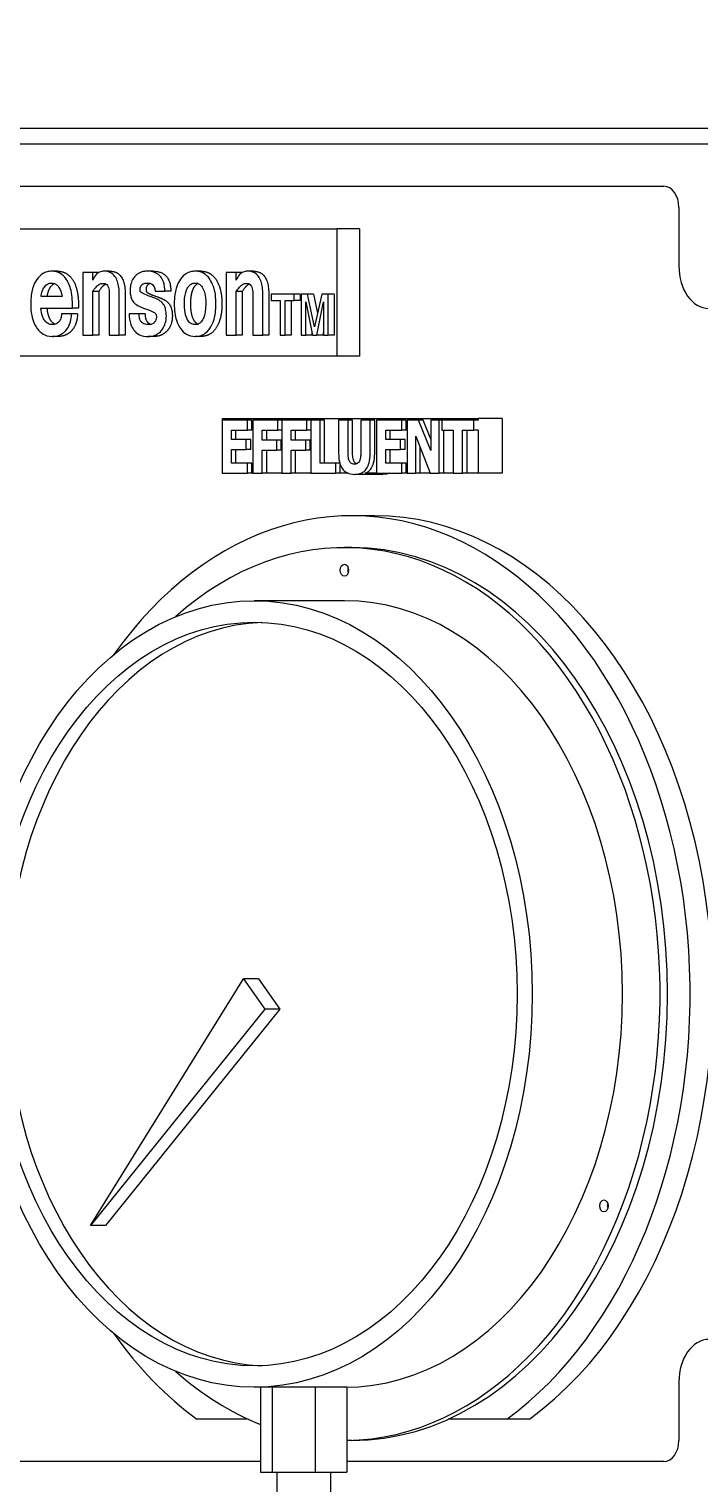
# Model space of a CAD drawing. Header units: inches. Extents: x 20 to 536, y 8 to 344.
# Drawn here: x 394.67 to 398.61, y 106.15 to 114.7 of the extents above; entities that cross this region are included whole.
import ezdxf

# ---------------------------------------------------------------- set-up
doc = ezdxf.new("R2010")
doc.units = ezdxf.units.IN
doc.header["$LTSCALE"] = 16
doc.header["$MEASUREMENT"] = 0
doc.layers.add('Dimension (ANSI)', color=7, linetype='Continuous', lineweight=25)
doc.layers.add('Visible (ANSI)', color=7, linetype='Continuous', lineweight=50)
doc.styles.add('Standard D-E', font='arial.ttf')
doc.dimstyles.new('in [mm] D-E NeptuneBenson', dxfattribs={"dimscale": 16, "dimtxt": 0.15, "dimasz": 0.098425, "dimexe": 0.125, "dimexo": 0.063, "dimgap": 0.031496, "dimtad": 0, "dimtih": 1, "dimtoh": 1, "dimdec": 4, "dimrnd": 1e-08, "dimzin": 3, "dimdsep": 46, "dimlunit": 5, "dimtxsty": 'Standard D-E', "dimcen": 0.09, "dimdle": 0.393701, "dimclrd": 256, "dimclre": 256, "dimclrt": 256, "dimadec": 1, "dimazin": 1, "dimtfac": 1, "dimtofl": 0, "dimtmove": 0, "dimatfit": 3, "dimfxl": 1, "dimfrac": 1, "dimtolj": 1, "dimtzin": 4, "dimlwd": -1, "dimlwe": -1, "dimarcsym": 0})

# ---------------------------------------------------------------- blocks, each defined once
blk = doc.blocks.new('*D25')
at = {"layer": 'Defpoints', "color": 0, "transparency": 16777216}
for p in [(336.9047, 144.0098), (416.1129, 144.0098), (390.911, 45.6782)]:
    blk.add_point(p, dxfattribs=at)
at = {"layer": 'Dimension (ANSI)', "transparency": 16777216}
for p, q in [((415.1049, 144.0098), (334.9047, 144.0098)), ((336.9047, 142.435), (336.9047, 111.916)), ((336.9047, 47.253), (336.9047, 94.5497)), ((389.903, 45.6782), (334.9047, 45.6782))]:
    blk.add_line(p, q, dxfattribs=at)
for points in [[(336.6423, 142.435), (337.1672, 142.435), (336.9047, 144.0098)], [(336.6423, 47.253), (337.1672, 47.253), (336.9047, 45.6782)]]:
    blk.add_solid(points, dxfattribs=at)
at = {"layer": 'Dimension (ANSI)', "transparency": 16777216, "char_height": 2.4, "attachment_point": 5, "style": 'Standard D-E'}
for s, insert in [('\\A1; \\fArial|b0|i0;98{\\H1x;\\S5#16;} in', (336.9047, 106.1867)), ('\\A1;[2491.0 mm]{\\P\\fArial|b0|i0;SHIPPING HEIGHT\\P\\fArial|b0|i0;REF.}', (336.9047, 97.5035))]:
    blk.add_mtext(s, dxfattribs=dict(at, insert=insert))

msp = doc.modelspace()

# ---------------------------------------------------------------- linework, layer by layer
at = {"layer": 'Visible (ANSI)', "linetype": 'Continuous', "lineweight": 18}
for p, q in [((399.07826, 114.11565), (390.02729, 114.11565)), ((389.451, 114.02565), (398.99694, 114.02565)), ((390.04762, 113.77562), (398.40032, 113.77562)), ((398.48871, 113.65062), (398.48871, 113.3069)), ((391.97007, 113.52562), (396.47788, 113.52562)), ((396.47788, 113.52562), (396.47788, 112.77562)), ((396.61046, 113.52562), (396.47788, 113.52562)), ((396.61046, 113.52562), (396.61046, 112.77562)), ((394.83541, 113.27612), (394.80006, 113.27612)), ((395.04181, 113.26803), (394.98348, 113.26803)), ((394.98348, 113.26803), (394.98348, 112.90062)), ((395.04181, 113.224), (395.04181, 113.26803)), ((395.07641, 113.26803), (395.04181, 113.26803)), ((395.14301, 113.27612), (395.10765, 113.27612)), ((395.39621, 113.27612), (395.36086, 113.27612)), ((395.67948, 113.27612), (395.64412, 113.27612)), ((395.88587, 113.26803), (395.82754, 113.26803)), ((395.82754, 113.26803), (395.82754, 112.90062)), ((395.92047, 113.26803), (395.88587, 113.26803)), ((395.88587, 113.224), (395.88587, 113.26803)), ((395.98707, 113.27612), (395.95172, 113.27612)), ((394.86197, 113.12835), (394.73815, 113.12835)), ((395.04181, 112.90062), (395.04181, 113.15619)), ((395.07717, 113.15619), (395.04181, 113.15619)), ((395.07717, 113.15619), (395.07717, 112.90062)), ((395.1395, 113.13493), (395.1395, 112.90062)), ((395.19819, 112.90062), (395.19819, 113.13746)), ((395.23355, 113.13746), (395.23355, 112.90062)), ((395.40881, 113.15872), (395.46642, 113.15872)), ((395.50178, 113.15872), (395.46642, 113.15872)), ((395.92123, 113.15619), (395.88587, 113.15619)), ((395.88587, 112.90062), (395.88587, 113.15619)), ((395.92123, 113.15619), (395.92123, 112.90062)), ((395.98356, 113.13493), (395.98356, 112.90062)), ((396.04225, 112.90062), (396.04225, 113.13746)), ((396.07761, 113.13746), (396.07761, 112.90062)), ((396.22695, 113.14062), (396.09074, 113.14062)), ((396.09074, 113.14062), (396.09074, 113.1037)), ((396.2623, 113.14062), (396.22695, 113.14062)), ((396.22695, 113.1037), (396.22695, 113.14062)), ((396.2623, 113.14062), (396.2623, 113.1037)), ((396.30545, 113.14062), (396.26698, 113.14062)), ((396.26698, 113.14062), (396.26698, 112.90062)), ((396.34081, 113.14062), (396.30545, 113.14062)), ((396.34685, 112.94872), (396.30545, 113.14062)), ((396.34081, 113.14062), (396.36467, 113.02999)), ((396.38893, 113.14062), (396.34685, 112.94872)), ((396.42723, 113.14062), (396.38893, 113.14062)), ((396.46259, 113.14062), (396.42723, 113.14062)), ((396.42723, 112.90062), (396.42723, 113.14062)), ((396.46259, 113.14062), (396.46259, 112.90062)), ((394.73743, 113.05902), (394.9228, 113.05902)), ((394.91815, 113.02511), (394.85839, 113.02511)), ((394.9535, 113.02511), (394.91815, 113.02511)), ((394.9228, 113.05902), (394.9228, 113.08382)), ((394.95816, 113.05902), (394.9228, 113.05902)), ((394.95816, 113.08382), (394.95816, 113.05902)), ((395.31434, 113.02511), (395.25601, 113.02511)), ((395.34969, 113.02511), (395.31434, 113.02511)), ((396.09074, 113.1037), (396.14433, 113.1037)), ((396.14433, 113.1037), (396.14433, 112.90062)), ((396.17301, 113.1037), (396.22695, 113.1037)), ((396.17301, 112.90062), (396.17301, 113.1037)), ((396.20837, 113.1037), (396.20837, 112.90062)), ((396.2623, 113.1037), (396.22695, 113.1037)), ((396.29446, 113.09641), (396.33465, 112.90062)), ((396.29446, 112.90062), (396.29446, 113.09641)), ((396.35921, 112.90062), (396.39958, 113.09641)), ((396.39958, 113.09641), (396.39958, 112.90062)), ((394.83971, 112.89252), (394.80435, 112.89252)), ((394.98348, 112.90062), (395.04181, 112.90062)), ((395.07717, 112.90062), (395.04181, 112.90062)), ((395.1395, 112.90062), (395.19819, 112.90062)), ((395.23355, 112.90062), (395.19819, 112.90062)), ((395.40409, 112.89252), (395.36873, 112.89252)), ((395.67948, 112.89252), (395.64412, 112.89252)), ((395.82754, 112.90062), (395.88587, 112.90062)), ((395.92123, 112.90062), (395.88587, 112.90062)), ((395.98356, 112.90062), (396.04225, 112.90062)), ((396.07761, 112.90062), (396.04225, 112.90062)), ((396.14433, 112.90062), (396.17301, 112.90062)), ((396.20837, 112.90062), (396.17301, 112.90062)), ((396.26698, 112.90062), (396.29446, 112.90062)), ((396.32981, 112.90062), (396.29446, 112.90062)), ((396.32981, 112.92419), (396.32981, 112.90062)), ((396.33465, 112.90062), (396.35921, 112.90062)), ((396.39457, 112.90062), (396.35921, 112.90062)), ((396.39958, 112.92492), (396.39457, 112.90062)), ((396.39958, 112.90062), (396.42723, 112.90062)), ((396.46259, 112.90062), (396.42723, 112.90062)), ((396.47788, 112.77562), (392.7216, 112.77562)), ((396.61046, 112.77562), (396.47788, 112.77562)), ((395.95212, 112.40112), (395.80254, 112.40112)), ((395.80254, 112.40112), (395.80254, 112.08812)), ((395.8061, 112.41062), (397.3087, 112.41062)), ((395.8061, 112.40112), (395.8061, 112.41062)), ((395.85778, 112.28647), (395.85778, 112.34151)), ((395.85778, 112.34151), (395.95212, 112.34151)), ((395.8843, 112.28647), (395.8843, 112.34151)), ((395.97864, 112.40112), (395.95212, 112.40112)), ((395.95212, 112.34151), (395.95212, 112.40112)), ((395.97864, 112.34151), (395.95212, 112.34151)), ((395.97864, 112.34151), (395.97864, 112.40112)), ((396.1314, 112.40112), (395.98325, 112.40112)), ((395.98325, 112.40112), (395.98325, 112.08812)), ((396.03849, 112.28241), (396.03849, 112.34151)), ((396.03849, 112.34151), (396.1314, 112.34151)), ((396.06501, 112.28241), (396.06501, 112.34151)), ((396.15355, 112.40112), (396.1314, 112.40112)), ((396.1314, 112.34151), (396.1314, 112.40112)), ((396.15355, 112.34151), (396.1314, 112.34151)), ((396.3017, 112.40112), (396.15355, 112.40112)), ((396.15355, 112.40112), (396.15355, 112.08812)), ((396.2088, 112.34151), (396.3017, 112.34151)), ((396.2088, 112.28241), (396.2088, 112.34151)), ((396.23531, 112.28241), (396.23531, 112.34151)), ((396.32386, 112.40112), (396.3017, 112.40112)), ((396.3017, 112.34151), (396.3017, 112.40112)), ((396.32386, 112.34151), (396.3017, 112.34151)), ((396.37946, 112.40112), (396.32386, 112.40112)), ((396.32386, 112.40112), (396.32386, 112.08812)), ((396.40598, 112.40112), (396.37946, 112.40112)), ((396.37946, 112.14773), (396.37946, 112.40112)), ((396.40598, 112.14773), (396.40598, 112.40112)), ((396.54385, 112.40112), (396.48825, 112.40112)), ((396.48825, 112.40112), (396.48825, 112.20125)), ((396.57036, 112.40112), (396.54385, 112.40112)), ((396.54385, 112.20581), (396.54385, 112.40112)), ((396.57036, 112.20581), (396.57036, 112.40112)), ((396.6737, 112.40112), (396.6181, 112.40112)), ((396.6181, 112.40112), (396.6181, 112.20581)), ((396.6737, 112.2015), (396.6737, 112.40112)), ((396.70022, 112.40112), (396.6737, 112.40112)), ((396.70022, 112.2015), (396.70022, 112.40112)), ((396.85943, 112.40112), (396.70985, 112.40112)), ((396.70985, 112.40112), (396.70985, 112.08812)), ((396.76509, 112.28647), (396.76509, 112.34151)), ((396.76509, 112.34151), (396.85943, 112.34151)), ((396.79161, 112.28647), (396.79161, 112.34151)), ((396.88595, 112.40112), (396.85943, 112.40112)), ((396.85943, 112.34151), (396.85943, 112.40112)), ((396.88595, 112.34151), (396.85943, 112.34151)), ((396.88595, 112.34151), (396.88595, 112.40112)), ((396.95871, 112.40112), (396.89056, 112.40112)), ((396.89056, 112.40112), (396.89056, 112.08812)), ((396.98523, 112.40112), (396.95871, 112.40112)), ((397.02938, 112.22179), (396.95871, 112.40112)), ((397.02938, 112.28908), (396.98523, 112.40112)), ((397.08013, 112.40112), (397.02938, 112.40112)), ((397.02938, 112.40112), (397.02938, 112.22179)), ((397.09566, 112.40112), (397.08013, 112.40112)), ((397.08013, 112.08812), (397.08013, 112.40112)), ((397.28219, 112.40112), (397.09566, 112.40112)), ((397.09566, 112.40112), (397.09566, 112.34151)), ((397.09566, 112.34151), (397.16112, 112.34151)), ((397.10665, 112.08812), (397.10665, 112.34151)), ((397.16112, 112.34151), (397.16112, 112.08812)), ((397.21672, 112.08812), (397.21672, 112.34151)), ((397.21672, 112.34151), (397.28219, 112.34151)), ((397.24324, 112.08812), (397.24324, 112.34151)), ((397.3087, 112.40112), (397.28219, 112.40112)), ((397.28219, 112.34151), (397.28219, 112.40112)), ((397.3087, 112.34151), (397.28219, 112.34151)), ((397.3087, 112.41062), (397.3087, 112.40112)), ((397.45012, 112.41062), (397.3087, 112.41062)), ((397.3087, 112.34151), (397.3087, 112.08812)), ((397.45012, 112.41062), (397.45012, 112.40112)), ((397.45012, 112.40112), (397.45012, 112.08812)), ((395.94477, 112.28647), (395.85778, 112.28647)), ((395.97129, 112.28647), (395.94477, 112.28647)), ((395.94477, 112.22686), (395.94477, 112.28647)), ((395.97129, 112.22686), (395.97129, 112.28647)), ((396.12404, 112.28241), (396.03849, 112.28241)), ((396.12404, 112.22281), (396.12404, 112.28241)), ((396.15056, 112.28241), (396.12404, 112.28241)), ((396.15056, 112.22281), (396.15056, 112.28241)), ((396.29435, 112.28241), (396.2088, 112.28241)), ((396.29435, 112.22281), (396.29435, 112.28241)), ((396.32087, 112.28241), (396.29435, 112.28241)), ((396.32087, 112.22281), (396.32087, 112.28241)), ((396.85208, 112.28647), (396.76509, 112.28647)), ((396.87859, 112.28647), (396.85208, 112.28647)), ((396.85208, 112.22686), (396.85208, 112.28647)), ((396.87859, 112.22686), (396.87859, 112.28647)), ((396.94131, 112.08812), (396.94131, 112.30625)), ((396.94131, 112.30625), (397.02669, 112.08812)), ((395.85778, 112.14773), (395.85778, 112.22686)), ((395.85778, 112.22686), (395.94477, 112.22686)), ((395.8843, 112.14773), (395.8843, 112.22686)), ((395.97129, 112.22686), (395.94477, 112.22686)), ((396.03849, 112.08812), (396.03849, 112.22281)), ((396.03849, 112.22281), (396.12404, 112.22281)), ((396.06501, 112.08812), (396.06501, 112.22281)), ((396.15056, 112.22281), (396.12404, 112.22281)), ((396.2088, 112.08812), (396.2088, 112.22281)), ((396.2088, 112.22281), (396.29435, 112.22281)), ((396.23531, 112.08812), (396.23531, 112.22281)), ((396.32087, 112.22281), (396.29435, 112.22281)), ((396.76509, 112.22686), (396.85208, 112.22686)), ((396.76509, 112.14773), (396.76509, 112.22686)), ((396.79161, 112.14773), (396.79161, 112.22686)), ((396.87859, 112.22686), (396.85208, 112.22686)), ((396.96783, 112.08812), (396.96783, 112.2385)), ((395.80254, 112.08812), (395.95212, 112.08812)), ((395.95212, 112.14773), (395.85778, 112.14773)), ((395.95212, 112.08812), (395.95212, 112.14773)), ((395.97864, 112.14773), (395.95212, 112.14773)), ((395.97864, 112.08812), (395.95212, 112.08812)), ((395.97864, 112.08812), (395.97864, 112.14773)), ((395.98325, 112.08812), (395.97864, 112.08812)), ((395.98325, 112.08812), (396.03849, 112.08812)), ((396.06501, 112.08812), (396.03849, 112.08812)), ((396.15355, 112.08812), (396.06501, 112.08812)), ((396.15355, 112.08812), (396.2088, 112.08812)), ((396.23531, 112.08812), (396.2088, 112.08812)), ((396.32386, 112.08812), (396.23531, 112.08812)), ((396.32386, 112.08812), (396.47147, 112.08812)), ((396.47147, 112.14773), (396.37946, 112.14773)), ((396.49475, 112.14773), (396.47147, 112.14773)), ((396.47147, 112.08812), (396.47147, 112.14773)), ((396.49799, 112.08812), (396.47147, 112.08812)), ((396.49799, 112.08812), (396.49799, 112.13784)), ((396.54387, 112.08812), (396.49799, 112.08812)), ((396.70985, 112.08812), (396.64502, 112.08812)), ((396.70985, 112.08812), (396.85943, 112.08812)), ((396.85943, 112.14773), (396.76509, 112.14773)), ((396.88595, 112.14773), (396.85943, 112.14773)), ((396.85943, 112.08812), (396.85943, 112.14773)), ((396.88595, 112.08812), (396.85943, 112.08812)), ((396.88595, 112.08812), (396.88595, 112.14773)), ((396.89056, 112.08812), (396.88595, 112.08812)), ((396.89056, 112.08812), (396.94131, 112.08812)), ((396.96783, 112.08812), (396.94131, 112.08812)), ((397.02669, 112.08812), (396.96783, 112.08812)), ((397.02669, 112.08812), (397.08013, 112.08812)), ((397.10665, 112.08812), (397.08013, 112.08812)), ((397.16112, 112.08812), (397.10665, 112.08812)), ((397.16112, 112.08812), (397.21672, 112.08812)), ((397.24324, 112.08812), (397.21672, 112.08812)), ((397.3087, 112.08812), (397.24324, 112.08812)), ((397.31754, 112.08812), (397.3087, 112.08812)), ((397.45012, 112.08812), (397.31754, 112.08812)), ((396.74891, 112.08152), (396.58097, 112.08152)), ((396.69882, 111.83812), (396.56624, 111.83812)), ((396.56624, 111.65062), (396.52205, 111.65062)), ((396.52205, 111.33812), (395.99172, 111.33812)), ((395.02917, 107.66437), (395.92922, 109.11401)), ((396.0176, 109.11401), (395.92922, 109.11401)), ((395.92922, 109.11401), (396.05422, 108.93723)), ((396.0176, 109.11401), (396.1426, 108.93723)), ((396.05422, 108.93723), (395.02917, 107.66437)), ((396.1426, 108.93723), (395.11756, 107.66437)), ((396.1426, 108.93723), (396.05422, 108.93723)), ((395.11756, 107.66437), (395.02917, 107.66437)), ((396.09718, 106.71312), (395.99172, 106.71312)), ((396.02931, 106.71312), (396.02931, 106.21312)), ((396.09718, 106.71312), (396.09718, 106.21312)), ((396.35048, 106.71312), (396.09718, 106.71312)), ((396.35048, 106.71312), (396.35048, 106.21312)), ((396.5359, 106.71312), (396.35048, 106.71312)), ((396.5359, 106.71312), (396.5359, 106.21312)), ((398.48871, 106.7444), (398.48871, 106.40069)), ((395.95593, 106.52569), (395.65506, 106.52569)), ((397.47742, 106.52569), (397.13236, 106.52569)), ((397.61, 106.52569), (397.47742, 106.52569)), ((396.56624, 106.40062), (396.5359, 106.40062)), ((396.02931, 106.27569), (391.85137, 106.27569)), ((398.40032, 106.27569), (396.5359, 106.27569)), ((396.02931, 106.21312), (396.09718, 106.21312)), ((396.09718, 106.21312), (396.35048, 106.21312)), ((396.12562, 106.21312), (396.12562, 106.08812)), ((396.35048, 106.21312), (396.5359, 106.21312)), ((396.43959, 106.21312), (396.43959, 106.08812))]:
    msp.add_line(p, q, dxfattribs=at)
for centre, major_axis, start_param, end_param in [((398.40032, 113.65062), (0, 0.125), 4.712389, 6.2831853), ((398.66549, 113.3069), (0, -0.25), 4.712389, 6.2831853), ((396.56624, 109.02562), (0, 2.8125), 3.6175293, 7.0657892), ((396.52205, 109.02562), (0, 2.625), 3.1490573, 6.8473643), ((396.69882, 109.02562), (0, 2.8125), 3.6175293, 6.2831853), ((396.56624, 109.02562), (0, 2.625), 3.1415927, 6.2831853), ((396.56624, 111.51801), (0, -0.035), 4.2452429, 5.1795351), ((396.52205, 109.02562), (0, 2.3125), 3.1415927, 6.2831853), ((396.0801, 109.02562), (0, 2.18642), 0.0285895, 3.1130032), ((398.09251, 107.77942), (0, -0.035), 4.2452429, 5.1795351), ((396.56624, 109.02562), (0, 2.8125), 2.3589887, 2.665656), ((398.66549, 106.7444), (0, 0.25), 0, 1.5707963), ((396.52205, 109.02562), (0, -2.625), 5.7190063, 6.0145032), ((398.40032, 106.40069), (0, -0.125), 0, 1.5707963)]:
    msp.add_ellipse(centre, major_axis=major_axis, ratio=0.7071068, start_param=start_param, end_param=end_param, dxfattribs=at)
for centre, major_axis in [((396.52205, 111.51801), (0, -0.035)), ((395.99172, 109.02562), (0, 2.3125)), ((395.99172, 109.02562), (0, 2.18642)), ((398.04832, 107.77942), (0, -0.035))]:
    msp.add_ellipse(centre, major_axis=major_axis, ratio=0.7071068, dxfattribs=at)
for points, degree, knots in [([(394.80006, 113.27612), (394.79122, 113.27612), (394.78242, 113.27501), (394.76432, 113.26994), (394.75635, 113.26614), (394.73598, 113.25374), (394.72396, 113.24243), (394.70528, 113.21576), (394.69587, 113.19851), (394.68231, 113.15129), (394.67732, 113.12296), (394.67732, 113.08432)], 3, [-1.4919316, -1.4919316, -1.4919316, -1.4919316, -1.2903014, -1.2903014, -1.0712515, -1.0712515, -0.6411915, -0.6411915, -0.2943902, -0.2943902, 0, 0, 0, 0]), ([(394.73815, 113.12835), (394.73945, 113.13892), (394.74169, 113.14914), (394.74844, 113.16781), (394.75271, 113.17592), (394.76363, 113.1908), (394.76977, 113.1965), (394.78397, 113.20485), (394.79191, 113.20679), (394.80006, 113.20679)], 3, [-0.31166749, -0.31166749, -0.31166749, -0.31166749, -0.23705054, -0.23705054, -0.16576507, -0.16576507, -0.0878526, -0.0878526, 0, 0, 0, 0]), ([(394.81771, 113.20337), (394.80505, 113.19816), (394.7778, 113.16327), (394.77351, 113.12835)], 2, [0.396813, 0.396813, 0.396813, 1, 2, 2, 2]), ([(394.9228, 113.08382), (394.9228, 113.10129), (394.92178, 113.11882), (394.91655, 113.15637), (394.91247, 113.17126), (394.90232, 113.20301), (394.89382, 113.2187), (394.87571, 113.24434), (394.86407, 113.25509), (394.83949, 113.26938), (394.823, 113.27612), (394.80006, 113.27612)], 3, [-0.95374288, -0.95374288, -0.95374288, -0.95374288, -0.86423892, -0.86423892, -0.75775194, -0.75775194, -0.52950742, -0.52950742, -0.24718032, -0.24718032, 0, 0, 0, 0]), ([(394.80006, 113.20679), (394.80586, 113.20679), (394.81161, 113.20581), (394.82253, 113.20144), (394.82753, 113.19823), (394.84078, 113.18594), (394.84674, 113.17555), (394.85607, 113.15623), (394.85984, 113.14273), (394.86197, 113.12835)], 3, [-0.25145744, -0.25145744, -0.25145744, -0.25145744, -0.21404187, -0.21404187, -0.17828382, -0.17828382, -0.11189925, -0.11189925, 0, 0, 0, 0]), ([(395.10765, 113.27612), (395.09915, 113.27612), (395.09067, 113.27466), (395.07496, 113.26784), (395.06799, 113.26289), (395.05351, 113.24746), (395.04701, 113.23642), (395.04181, 113.224)], 3, [-0.28699786, -0.28699786, -0.28699786, -0.28699786, -0.19530538, -0.19530538, -0.10997007, -0.10997007, 0, 0, 0, 0]), ([(395.04181, 113.15619), (395.04774, 113.16588), (395.05434, 113.17522), (395.06753, 113.18965), (395.07412, 113.19536), (395.08764, 113.2028), (395.09431, 113.20477), (395.10121, 113.20477)], 3, [-0.25414778, -0.25414778, -0.25414778, -0.25414778, -0.15637481, -0.15637481, -0.07435436, -0.07435436, 0, 0, 0, 0]), ([(395.10121, 113.20477), (395.10559, 113.20477), (395.11009, 113.20426), (395.11802, 113.2017), (395.12158, 113.19984), (395.12783, 113.19428), (395.12989, 113.19123), (395.13379, 113.18388), (395.13545, 113.17811), (395.13878, 113.16137), (395.1395, 113.14804), (395.1395, 113.13493)], 3, [-0.24371502, -0.24371502, -0.24371502, -0.24371502, -0.20910445, -0.20910445, -0.17940168, -0.17940168, -0.15075746, -0.15075746, -0.09989135, -0.09989135, 0, 0, 0, 0]), ([(395.19819, 113.13746), (395.19819, 113.15178), (395.19747, 113.1664), (395.19398, 113.19253), (395.1915, 113.20444), (395.18397, 113.22694), (395.17894, 113.2372), (395.16558, 113.25512), (395.15756, 113.26192), (395.13575, 113.27369), (395.12149, 113.27612), (395.10765, 113.27612)], 3, [-0.54983804, -0.54983804, -0.54983804, -0.54983804, -0.44076065, -0.44076065, -0.34737427, -0.34737427, -0.25125884, -0.25125884, -0.14914917, -0.14914917, 0, 0, 0, 0]), ([(395.36086, 113.27612), (395.35079, 113.27612), (395.34072, 113.27479), (395.31965, 113.26811), (395.311, 113.26296), (395.29831, 113.25405), (395.28935, 113.24649), (395.2741, 113.2239), (395.26986, 113.213), (395.26371, 113.19211), (395.26209, 113.17915), (395.26209, 113.1658)], 3, [-0.38018483, -0.38018483, -0.38018483, -0.38018483, -0.3198985, -0.3198985, -0.251009, -0.251009, -0.1723725, -0.1723725, -0.1017229, -0.1017229, 0, 0, 0, 0]), ([(395.32042, 113.17086), (395.32042, 113.17302), (395.32057, 113.17517), (395.32121, 113.17931), (395.32168, 113.18126), (395.32352, 113.18663), (395.32523, 113.18963), (395.33045, 113.19619), (395.33445, 113.19917), (395.34642, 113.20549), (395.35556, 113.20679), (395.36408, 113.20679)], 3, [-0.1993324, -0.1993324, -0.1993324, -0.1993324, -0.18286786, -0.18286786, -0.16704919, -0.16704919, -0.13742315, -0.13742315, -0.09174875, -0.09174875, 0, 0, 0, 0]), ([(395.38127, 113.20433), (395.37342, 113.20193), (395.35578, 113.18756), (395.35578, 113.17086)], 2, [0.5056878, 0.5056878, 0.5056878, 1, 2, 2, 2]), ([(395.46642, 113.15872), (395.46624, 113.16874), (395.46549, 113.17881), (395.46255, 113.19743), (395.46052, 113.20601), (395.45373, 113.22545), (395.4484, 113.2353), (395.43358, 113.25356), (395.42407, 113.26058), (395.39725, 113.27357), (395.37846, 113.27612), (395.36086, 113.27612)], 3, [-0.54588742, -0.54588742, -0.54588742, -0.54588742, -0.46963717, -0.46963717, -0.40090481, -0.40090481, -0.30477701, -0.30477701, -0.18967669, -0.18967669, 0, 0, 0, 0]), ([(395.36408, 113.20679), (395.37264, 113.20679), (395.38106, 113.20534), (395.39198, 113.1992), (395.39545, 113.19636), (395.40134, 113.18888), (395.40361, 113.18452), (395.40746, 113.17304), (395.40849, 113.16589), (395.40881, 113.15872)], 3, [-0.22338557, -0.22338557, -0.22338557, -0.22338557, -0.14005983, -0.14005983, -0.09676592, -0.09676592, -0.05477189, -0.05477189, 0, 0, 0, 0]), ([(395.64412, 113.27612), (395.63472, 113.27612), (395.62535, 113.275), (395.60581, 113.26965), (395.59738, 113.26555), (395.57841, 113.25399), (395.56744, 113.24359), (395.54969, 113.21808), (395.54026, 113.20055), (395.52676, 113.1538), (395.52138, 113.12509), (395.52138, 113.08432)], 3, [-1.568013, -1.568013, -1.568013, -1.568013, -1.3597383, -1.3597383, -1.1270748, -1.1270748, -0.6933324, -0.6933324, -0.3106443, -0.3106443, 0, 0, 0, 0]), ([(395.5815, 113.08432), (395.5815, 113.09781), (395.58212, 113.11179), (395.58563, 113.13877), (395.58823, 113.14895), (395.59497, 113.17011), (395.5998, 113.17866), (395.61009, 113.19324), (395.61609, 113.1979), (395.6283, 113.20499), (395.63614, 113.20679), (395.64412, 113.20679)], 3, [-0.22807944, -0.22807944, -0.22807944, -0.22807944, -0.20529475, -0.20529475, -0.18174805, -0.18174805, -0.14222138, -0.14222138, -0.08603821, -0.08603821, 0, 0, 0, 0]), ([(395.66168, 113.20338), (395.65783, 113.20179), (395.64298, 113.19212), (395.62616, 113.16175), (395.61685, 113.11621), (395.61685, 113.08432)], 2, [0.6823775, 0.6823775, 0.6823775, 1, 2, 3, 4, 4, 4]), ([(395.76686, 113.08432), (395.76686, 113.10176), (395.76585, 113.11927), (395.76064, 113.15644), (395.75662, 113.17118), (395.74551, 113.20576), (395.73624, 113.22103), (395.71978, 113.24434), (395.70813, 113.25509), (395.68355, 113.26938), (395.66706, 113.27612), (395.64412, 113.27612)], 3, [-0.85465869, -0.85465869, -0.85465869, -0.85465869, -0.78871843, -0.78871843, -0.71138856, -0.71138856, -0.52950742, -0.52950742, -0.24718032, -0.24718032, 0, 0, 0, 0]), ([(395.64412, 113.20679), (395.64852, 113.20679), (395.6529, 113.20622), (395.6626, 113.20337), (395.66661, 113.2011), (395.67539, 113.19546), (395.68075, 113.18985), (395.69151, 113.17341), (395.69594, 113.16207), (395.7043, 113.13129), (395.70674, 113.11007), (395.70674, 113.08432)], 3, [-0.48525635, -0.48525635, -0.48525635, -0.48525635, -0.45378412, -0.45378412, -0.41435583, -0.41435583, -0.32082838, -0.32082838, -0.19619361, -0.19619361, 0, 0, 0, 0]), ([(395.95172, 113.27612), (395.94321, 113.27612), (395.93473, 113.27466), (395.91902, 113.26784), (395.91205, 113.26289), (395.89757, 113.24746), (395.89107, 113.23642), (395.88587, 113.224)], 3, [-0.28699786, -0.28699786, -0.28699786, -0.28699786, -0.19530538, -0.19530538, -0.10997007, -0.10997007, 0, 0, 0, 0]), ([(395.88587, 113.15619), (395.8918, 113.16588), (395.8984, 113.17522), (395.91159, 113.18965), (395.91818, 113.19536), (395.9317, 113.2028), (395.93838, 113.20477), (395.94528, 113.20477)], 3, [-0.25414778, -0.25414778, -0.25414778, -0.25414778, -0.15637481, -0.15637481, -0.07435436, -0.07435436, 0, 0, 0, 0]), ([(395.94528, 113.20477), (395.94965, 113.20477), (395.95415, 113.20426), (395.96208, 113.2017), (395.96565, 113.19984), (395.97189, 113.19428), (395.97395, 113.19123), (395.97785, 113.18388), (395.97951, 113.17811), (395.98284, 113.16137), (395.98356, 113.14804), (395.98356, 113.13493)], 3, [-0.24371502, -0.24371502, -0.24371502, -0.24371502, -0.20910445, -0.20910445, -0.17940168, -0.17940168, -0.15075746, -0.15075746, -0.09989135, -0.09989135, 0, 0, 0, 0]), ([(396.04225, 113.13746), (396.04225, 113.15178), (396.04153, 113.1664), (396.03805, 113.19253), (396.03556, 113.20444), (396.02803, 113.22694), (396.02301, 113.2372), (396.00965, 113.25512), (396.00162, 113.26192), (395.97981, 113.27369), (395.96556, 113.27612), (395.95172, 113.27612)], 3, [-0.54983804, -0.54983804, -0.54983804, -0.54983804, -0.44076065, -0.44076065, -0.34737427, -0.34737427, -0.25125884, -0.25125884, -0.14914917, -0.14914917, 0, 0, 0, 0]), ([(395.26209, 113.1658), (395.26209, 113.15598), (395.26267, 113.1459), (395.2654, 113.1292), (395.26728, 113.12122), (395.27554, 113.10151), (395.28149, 113.09453), (395.29106, 113.08444), (395.30159, 113.0732), (395.34654, 113.057)], 3, [-1.2875863, -1.2875863, -1.2875863, -1.2875863, -1.0076389, -1.0076389, -0.799535, -0.799535, -0.4999173, -0.4999173, 0, 0, 0, 0]), ([(395.38519, 113.12633), (395.36029, 113.13478), (395.34716, 113.14003), (395.33174, 113.14765), (395.32806, 113.15012), (395.32444, 113.15355), (395.32333, 113.15478), (395.3221, 113.15685), (395.32173, 113.15763), (395.3204, 113.16233), (395.32042, 113.1667), (395.32042, 113.17086)], 3, [-0.13142024, -0.13142024, -0.13142024, -0.13142024, -0.08573718, -0.08573718, -0.05237585, -0.05237585, -0.03859982, -0.03859982, -0.03172813, -0.03172813, 0, 0, 0, 0]), ([(395.47501, 113.01246), (395.47501, 113.02276), (395.47433, 113.03319), (395.47063, 113.05456), (395.46782, 113.06255), (395.46012, 113.08013), (395.45381, 113.08735), (395.44434, 113.09698), (395.43149, 113.11056), (395.38519, 113.12633)], 3, [-1.2657917, -1.2657917, -1.2657917, -1.2657917, -1.0996458, -1.0996458, -0.9109767, -0.9109767, -0.5131931, -0.5131931, 0, 0, 0, 0]), ([(394.67732, 113.08432), (394.67732, 113.06756), (394.67824, 113.05067), (394.68198, 113.02333), (394.68464, 113.00821), (394.69779, 112.96646), (394.70728, 112.95051), (394.7249, 112.92563), (394.73703, 112.91444), (394.76239, 112.89976), (394.77974, 112.89252), (394.80435, 112.89252)], 3, [-1.1520732, -1.1520732, -1.1520732, -1.1520732, -0.9328917, -0.9328917, -0.7880369, -0.7880369, -0.5752915, -0.5752915, -0.2652163, -0.2652163, 0, 0, 0, 0]), ([(394.80435, 112.96185), (394.79585, 112.96185), (394.78743, 112.96361), (394.77432, 112.97082), (394.76743, 112.97575), (394.75627, 112.99094), (394.75047, 113.00022), (394.74317, 113.02412), (394.73855, 113.0407), (394.73743, 113.05902)], 3, [-1.9615665, -1.9615665, -1.9615665, -1.9615665, -1.0582577, -1.0582577, -0.4670175, -0.4670175, -0.1401197, -0.1401197, 0, 0, 0, 0]), ([(394.77279, 113.05902), (394.77386, 113.04131), (394.78531, 113.00032), (394.80321, 112.97451), (394.81802, 112.96619), (394.82182, 112.96483)], 2, [0, 0, 0, 1, 2, 3, 3.3139205, 3.3139205, 3.3139205]), ([(394.80435, 112.89252), (394.81476, 112.89252), (394.82512, 112.89386), (394.84333, 112.89911), (394.85316, 112.90292), (394.87135, 112.91479), (394.88192, 112.92318), (394.89959, 112.94853), (394.90425, 112.95934), (394.91266, 112.98083), (394.9163, 113.00195), (394.91815, 113.02511)], 3, [-0.51058672, -0.51058672, -0.51058672, -0.51058672, -0.39585732, -0.39585732, -0.30581684, -0.30581684, -0.23379286, -0.23379286, -0.17764071, -0.17764071, 0, 0, 0, 0]), ([(394.85839, 113.02511), (394.85804, 113.01427), (394.857, 113.00485), (394.85466, 112.99698), (394.85291, 112.99121), (394.8437, 112.97824), (394.83808, 112.97313), (394.82539, 112.96566), (394.81594, 112.96185), (394.80435, 112.96185)], 3, [-1.3567512, -1.3567512, -1.3567512, -1.3567512, -0.3873837, -0.3873837, -0.2508201, -0.2508201, -0.1248926, -0.1248926, 0, 0, 0, 0]), ([(395.25601, 113.02511), (395.25692, 113.00389), (395.2599, 112.9825), (395.27088, 112.95026), (395.27681, 112.93872), (395.293, 112.91785), (395.3031, 112.90986), (395.33126, 112.89542), (395.35046, 112.89252), (395.36873, 112.89252)], 3, [-0.59438034, -0.59438034, -0.59438034, -0.59438034, -0.43251436, -0.43251436, -0.32221188, -0.32221188, -0.19691631, -0.19691631, 0, 0, 0, 0]), ([(395.36837, 112.96185), (395.36268, 112.96185), (395.35685, 112.96239), (395.34649, 112.96501), (395.34176, 112.96687), (395.33304, 112.97245), (395.32909, 112.9761), (395.32233, 112.98566), (395.31977, 112.99127), (395.31543, 113.00624), (395.31444, 113.01574), (395.31434, 113.02511)], 3, [-0.28766975, -0.28766975, -0.28766975, -0.28766975, -0.22628413, -0.22628413, -0.17429096, -0.17429096, -0.12317528, -0.12317528, -0.07139216, -0.07139216, 0, 0, 0, 0]), ([(395.34654, 113.057), (395.38499, 113.04239), (395.39212, 113.03925), (395.40159, 113.0347), (395.40627, 113.03191), (395.41127, 113.02708), (395.41269, 113.02544), (395.4144, 113.02244), (395.41518, 113.02077), (395.41648, 113.01441), (395.41668, 113.01046), (395.41668, 113.00689)], 3, [-0.25725817, -0.25725817, -0.25725817, -0.25725817, -0.18813961, -0.18813961, -0.0889801, -0.0889801, -0.05025383, -0.05025383, -0.02716615, -0.02716615, 0, 0, 0, 0]), ([(395.52138, 113.08432), (395.52138, 113.0669), (395.52234, 113.04934), (395.5272, 113.01382), (395.5308, 112.99955), (395.54198, 112.96417), (395.55091, 112.94875), (395.56817, 112.92433), (395.57985, 112.91355), (395.60924, 112.89648), (395.6265, 112.89252), (395.64412, 112.89252)], 3, [-0.55980761, -0.55980761, -0.55980761, -0.55980761, -0.50875224, -0.50875224, -0.45381362, -0.45381362, -0.34349131, -0.34349131, -0.18984497, -0.18984497, 0, 0, 0, 0]), ([(395.64412, 112.96185), (395.63954, 112.96185), (395.63495, 112.96242), (395.62508, 112.96531), (395.6211, 112.96759), (395.61191, 112.97376), (395.60627, 112.97994), (395.5971, 112.99433), (395.59215, 113.0042), (395.58421, 113.03602), (395.5815, 113.05616), (395.5815, 113.08432)], 3, [-0.87203894, -0.87203894, -0.87203894, -0.87203894, -0.78771678, -0.78771678, -0.6866217, -0.6866217, -0.43703151, -0.43703151, -0.21462671, -0.21462671, 0, 0, 0, 0]), ([(395.61685, 113.08432), (395.61685, 113.05244), (395.62616, 113.00588), (395.64298, 112.97653), (395.6577, 112.96679), (395.66168, 112.96517)], 2, [0, 0, 0, 1, 2, 3, 3.3274468, 3.3274468, 3.3274468]), ([(395.64412, 112.89252), (395.65334, 112.89252), (395.66253, 112.89363), (395.682, 112.89895), (395.69036, 112.90306), (395.70923, 112.91442), (395.72036, 112.92496), (395.73833, 112.95073), (395.74793, 112.96843), (395.76151, 113.01549), (395.76686, 113.04412), (395.76686, 113.08432)], 3, [-1.5276483, -1.5276483, -1.5276483, -1.5276483, -1.3381229, -1.3381229, -1.1202131, -1.1202131, -0.6861054, -0.6861054, -0.3063334, -0.3063334, 0, 0, 0, 0]), ([(395.70674, 113.08432), (395.70674, 113.07076), (395.70607, 113.05683), (395.70229, 113.02895), (395.69944, 113.01841), (395.69456, 113.00319), (395.69057, 112.99299), (395.67826, 112.97555), (395.67232, 112.97085), (395.65995, 112.96366), (395.65211, 112.96185), (395.64412, 112.96185)], 3, [-0.32292491, -0.32292491, -0.32292491, -0.32292491, -0.26803034, -0.26803034, -0.20810232, -0.20810232, -0.14408696, -0.14408696, -0.08609636, -0.08609636, 0, 0, 0, 0]), ([(395.41668, 113.00689), (395.41668, 113.00388), (395.41646, 113.0009), (395.41549, 112.9951), (395.41478, 112.99235), (395.41194, 112.98446), (395.40921, 112.97998), (395.40371, 112.97337), (395.39991, 112.96943), (395.38538, 112.96289), (395.3765, 112.96185), (395.36837, 112.96185)], 3, [-0.37407352, -0.37407352, -0.37407352, -0.37407352, -0.32070998, -0.32070998, -0.2684757, -0.2684757, -0.16378491, -0.16378491, -0.08757363, -0.08757363, 0, 0, 0, 0]), ([(395.36873, 112.89252), (395.37895, 112.89252), (395.38917, 112.8938), (395.41042, 112.90012), (395.41921, 112.90495), (395.43549, 112.91566), (395.44465, 112.9241), (395.46138, 112.94743), (395.46622, 112.96023), (395.47309, 112.98348), (395.47501, 112.99771), (395.47501, 113.01246)], 3, [-0.34325641, -0.34325641, -0.34325641, -0.34325641, -0.30358155, -0.30358155, -0.25897778, -0.25897778, -0.19201791, -0.19201791, -0.11243143, -0.11243143, 0, 0, 0, 0]), ([(396.48825, 112.20125), (396.48825, 112.19074), (396.48882, 112.18014), (396.49148, 112.16061), (396.49339, 112.1516), (396.49981, 112.13181), (396.50477, 112.12187), (396.51589, 112.10715), (396.52372, 112.09838), (396.55045, 112.0841), (396.56597, 112.08152), (396.58097, 112.08152)], 3, [-0.82187798, -0.82187798, -0.82187798, -0.82187798, -0.6544335, -0.6544335, -0.50490958, -0.50490958, -0.30747841, -0.30747841, -0.16166829, -0.16166829, 0, 0, 0, 0]), ([(396.58097, 112.14113), (396.57726, 112.14113), (396.57349, 112.14155), (396.56672, 112.1436), (396.56366, 112.14505), (396.55785, 112.14948), (396.55526, 112.15243), (396.55114, 112.15948), (396.54884, 112.16455), (396.54458, 112.18289), (396.54385, 112.19482), (396.54385, 112.20581)], 3, [-0.35781975, -0.35781975, -0.35781975, -0.35781975, -0.28180287, -0.28180287, -0.21609433, -0.21609433, -0.14668132, -0.14668132, -0.08378729, -0.08378729, 0, 0, 0, 0]), ([(396.5942, 112.14339), (396.59183, 112.14431), (396.58952, 112.14555), (396.58437, 112.14948), (396.58177, 112.15243), (396.57766, 112.15948), (396.57536, 112.16455), (396.5711, 112.18289), (396.57036, 112.19482), (396.57036, 112.20581)], 3, [-0.2665577, -0.2665577, -0.2665577, -0.2665577, -0.21609433, -0.21609433, -0.14668132, -0.14668132, -0.08378729, -0.08378729, 0, 0, 0, 0]), ([(396.6181, 112.20581), (396.6181, 112.19824), (396.61777, 112.19037), (396.61608, 112.17689), (396.6149, 112.17079), (396.61131, 112.16012), (396.60924, 112.15622), (396.60417, 112.14946), (396.60098, 112.14678), (396.59226, 112.14209), (396.58653, 112.14113), (396.58097, 112.14113)], 3, [-0.21736344, -0.21736344, -0.21736344, -0.21736344, -0.17163752, -0.17163752, -0.13475897, -0.13475897, -0.10039019, -0.10039019, -0.05983154, -0.05983154, 0, 0, 0, 0]), ([(396.58097, 112.08152), (396.58993, 112.08152), (396.59904, 112.08241), (396.61553, 112.08661), (396.62309, 112.08961), (396.64045, 112.10044), (396.6475, 112.10837), (396.65907, 112.12523), (396.66393, 112.1362), (396.672, 112.16524), (396.6737, 112.1835), (396.6737, 112.2015)], 3, [-0.43360447, -0.43360447, -0.43360447, -0.43360447, -0.37067396, -0.37067396, -0.3160228, -0.3160228, -0.237534, -0.237534, -0.13714171, -0.13714171, 0, 0, 0, 0]), ([(396.64502, 112.08812), (396.64901, 112.08973), (396.65294, 112.09169), (396.66696, 112.10044), (396.67401, 112.10837), (396.68558, 112.12523), (396.69044, 112.1362), (396.69852, 112.16524), (396.70022, 112.1835), (396.70022, 112.2015)], 3, [-0.34514763, -0.34514763, -0.34514763, -0.34514763, -0.3160228, -0.3160228, -0.237534, -0.237534, -0.13714171, -0.13714171, 0, 0, 0, 0]), ([(396.78644, 112.08812), (396.78294, 112.08671), (396.77938, 112.08557), (396.76698, 112.08241), (396.75787, 112.08152), (396.74891, 112.08152)], 3, [0.345147629, 0.345147629, 0.345147629, 0.345147629, 0.370673963, 0.370673963, 0.433604472, 0.433604472, 0.433604472, 0.433604472])]:
    msp.add_open_spline(points, degree=degree, knots=knots, dxfattribs=at)
for points in [[(394.83541, 113.27612), (394.86297, 113.27612), (394.90877, 113.24981), (394.94098, 113.1992), (394.95816, 113.12785), (394.95816, 113.08382)], [(395.11944, 113.20073), (395.0983, 113.19076), (395.07717, 113.15619)], [(395.14301, 113.27612), (395.23355, 113.27612), (395.23355, 113.13746)], [(395.39621, 113.27612), (395.49963, 113.27612), (395.50178, 113.15872)], [(395.67948, 113.27612), (395.70703, 113.27612), (395.75283, 113.24981), (395.78504, 113.1992), (395.80222, 113.12835), (395.80222, 113.08432)], [(395.9635, 113.20073), (395.94236, 113.19076), (395.92123, 113.15619)], [(395.98707, 113.27612), (396.07761, 113.27612), (396.07761, 113.13746)], [(395.35578, 113.17086), (395.35578, 113.16226), (395.35792, 113.15467), (395.3683, 113.14657), (395.39371, 113.13544), (395.42055, 113.12633)], [(395.42055, 113.12633), (395.43987, 113.11975), (395.47422, 113.10305), (395.49856, 113.07724), (395.51037, 113.03878), (395.51037, 113.01246)], [(394.9535, 113.02511), (394.95028, 112.98463), (394.9306, 112.93857), (394.90054, 112.90821), (394.86154, 112.89252), (394.83971, 112.89252)], [(395.34969, 113.02511), (395.35028, 112.97331), (395.38615, 112.96393)], [(395.80222, 113.08432), (395.80222, 113.03979), (395.78468, 112.96894), (395.75248, 112.91833), (395.70667, 112.89252), (395.67948, 112.89252)], [(395.51037, 113.01246), (395.51037, 112.98716), (395.49534, 112.94262), (395.46707, 112.91074), (395.4277, 112.89252), (395.40409, 112.89252)]]:
    msp.add_open_spline(points, degree=2, dxfattribs=at)

# ---------------------------------------------------------------- dimensions: what is measured, and where the dimension line sits
at = {"layer": 'Dimension (ANSI)'}
dim = msp.add_linear_dim(base=(336.904721, 144.009798), p1=(390.911041, 45.678154), p2=(416.112922, 144.009798), angle=90, text=' \\fArial|b0|i0;<> in\\X[2491.0 mm]{\\P\\fArial|b0|i0;SHIPPING HEIGHT\\P\\fArial|b0|i0;REF.}', dimstyle='in [mm] D-E NeptuneBenson', override={"dimgap": 0.031496, "dimdec": 4, "dimpost": '', "dimtol": 0, "dimlim": 0, "dimtp": 0, "dimtm": 0, "dimtdec": 2, "dimatfit": 1}, dxfattribs=at)
dim.commit()
dim.dimension.update_dxf_attribs({"geometry": '*D25', "text_midpoint": (336.904721, 103.232832), "dimtype": 160})

doc.saveas('drawing.dxf')
